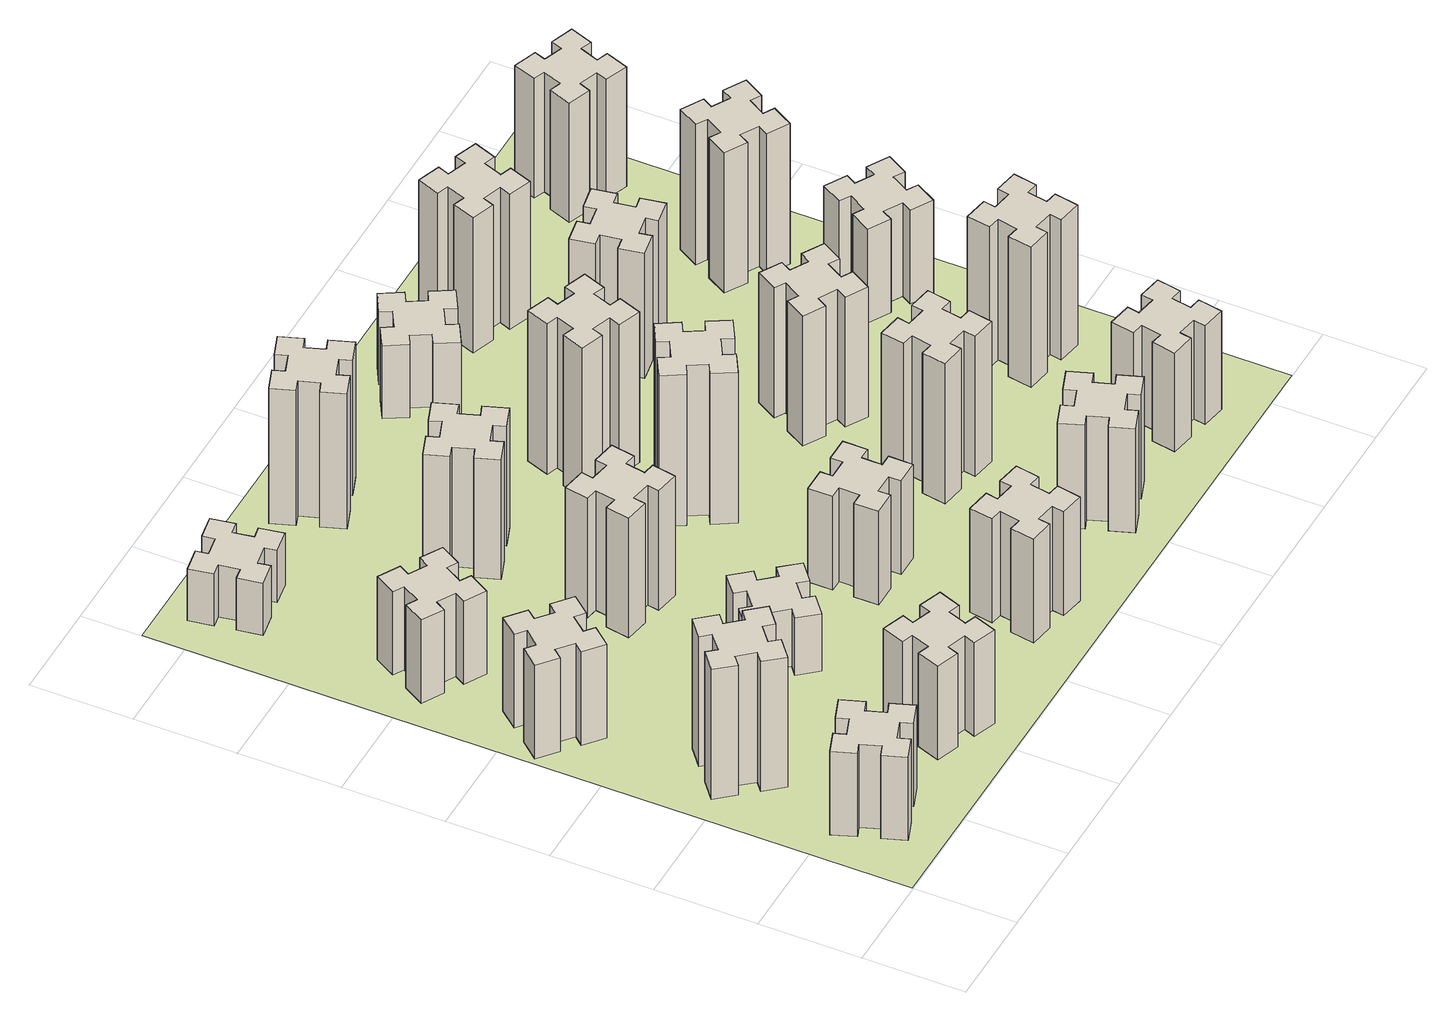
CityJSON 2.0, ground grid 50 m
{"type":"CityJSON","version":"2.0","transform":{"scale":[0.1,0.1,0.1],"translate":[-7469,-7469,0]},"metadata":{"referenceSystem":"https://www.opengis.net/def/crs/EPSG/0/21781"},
"CityObjects":{
"building1":{"type":"Building","attributes":{"class":"1000","function":"1000","usage":"1000","yearOfConstruction":2016,"roofType":"1000","measuredHeight":48,"storeysAboveGround":30,"storeysBelowGround":0},"geometry":[{"type":"Solid","lod":"1","boundaries":[[[[0,1,2,3,4,5,6,7,8,9,10,11,12,13,14,15,16,17,18,19]],[[17,16,20,21]],[[16,15,22,20]],[[15,14,23,22]],[[14,13,24,23]],[[13,12,25,24]],[[12,11,26,25]],[[11,10,27,26]],[[10,9,28,27]],[[9,8,29,28]],[[8,7,30,29]],[[7,6,31,30]],[[6,5,32,31]],[[5,4,33,32]],[[4,3,34,33]],[[3,2,35,34]],[[2,1,36,35]],[[1,0,37,36]],[[0,19,38,37]],[[19,18,39,38]],[[18,17,21,39]],[[24,25,26,27,28,29,30,31,32,33,34,35,36,37,38,39,21,20,22,23]]]]}]},
"building2":{"type":"Building","attributes":{"class":"1000","function":"1000","usage":"1000","yearOfConstruction":2016,"roofType":"1000","measuredHeight":75,"storeysAboveGround":30,"storeysBelowGround":0},"geometry":[{"type":"Solid","lod":"1","boundaries":[[[[40,41,42,43,44,45,46,47,48,49,50,51,52,53,54,55,56,57,58,59]],[[57,56,60,61]],[[56,55,62,60]],[[55,54,63,62]],[[54,53,64,63]],[[53,52,65,64]],[[52,51,66,65]],[[51,50,67,66]],[[50,49,68,67]],[[49,48,69,68]],[[48,47,70,69]],[[47,46,71,70]],[[46,45,72,71]],[[45,44,73,72]],[[44,43,74,73]],[[43,42,75,74]],[[42,41,76,75]],[[41,40,77,76]],[[40,59,78,77]],[[59,58,79,78]],[[58,57,61,79]],[[64,65,66,67,68,69,70,71,72,73,74,75,76,77,78,79,61,60,62,63]]]]}]},
"building3":{"type":"Building","attributes":{"class":"1000","function":"1000","usage":"1000","yearOfConstruction":2016,"roofType":"1000","measuredHeight":54,"storeysAboveGround":30,"storeysBelowGround":0},"geometry":[{"type":"Solid","lod":"1","boundaries":[[[[80,81,82,83,84,85,86,87,88,89,90,91,92,93,94,95,96,97,98,99]],[[97,96,100,101]],[[96,95,102,100]],[[95,94,103,102]],[[94,93,104,103]],[[93,92,105,104]],[[92,91,106,105]],[[91,90,107,106]],[[90,89,108,107]],[[89,88,109,108]],[[88,87,110,109]],[[87,86,111,110]],[[86,85,112,111]],[[85,84,113,112]],[[84,83,114,113]],[[83,82,115,114]],[[82,81,116,115]],[[81,80,117,116]],[[80,99,118,117]],[[99,98,119,118]],[[98,97,101,119]],[[104,105,106,107,108,109,110,111,112,113,114,115,116,117,118,119,101,100,102,103]]]]}]},
"building4":{"type":"Building","attributes":{"class":"1000","function":"1000","usage":"1000","yearOfConstruction":2016,"roofType":"1000","measuredHeight":48,"storeysAboveGround":30,"storeysBelowGround":0},"geometry":[{"type":"Solid","lod":"1","boundaries":[[[[120,121,122,123,124,125,126,127,128,129,130,131,132,133,134,135,136,137,138,139]],[[137,136,140,141]],[[136,135,142,140]],[[135,134,143,142]],[[134,133,144,143]],[[133,132,145,144]],[[132,131,146,145]],[[131,130,147,146]],[[130,129,148,147]],[[129,128,149,148]],[[128,127,150,149]],[[127,126,151,150]],[[126,125,152,151]],[[125,124,153,152]],[[124,123,154,153]],[[123,122,155,154]],[[122,121,156,155]],[[121,120,157,156]],[[120,139,158,157]],[[139,138,159,158]],[[138,137,141,159]],[[144,145,146,147,148,149,150,151,152,153,154,155,156,157,158,159,141,140,142,143]]]]}]},
"building5":{"type":"Building","attributes":{"class":"1000","function":"1000","usage":"1000","yearOfConstruction":2016,"roofType":"1000","measuredHeight":54,"storeysAboveGround":30,"storeysBelowGround":0},"geometry":[{"type":"Solid","lod":"1","boundaries":[[[[160,161,162,163,164,165,166,167,168,169,170,171,172,173,174,175,176,177,178,179]],[[177,176,180,181]],[[176,175,182,180]],[[175,174,183,182]],[[174,173,184,183]],[[173,172,185,184]],[[172,171,186,185]],[[171,170,187,186]],[[170,169,188,187]],[[169,168,189,188]],[[168,167,190,189]],[[167,166,191,190]],[[166,165,192,191]],[[165,164,193,192]],[[164,163,194,193]],[[163,162,195,194]],[[162,161,196,195]],[[161,160,197,196]],[[160,179,198,197]],[[179,178,199,198]],[[178,177,181,199]],[[184,185,186,187,188,189,190,191,192,193,194,195,196,197,198,199,181,180,182,183]]]]}]},
"building6":{"type":"Building","attributes":{"class":"1000","function":"1000","usage":"1000","yearOfConstruction":2016,"roofType":"1000","measuredHeight":30,"storeysAboveGround":30,"storeysBelowGround":0},"geometry":[{"type":"Solid","lod":"1","boundaries":[[[[200,201,202,203,204,205,206,207,208,209,210,211,212,213,214,215,216,217,218,219]],[[217,216,220,221]],[[216,215,222,220]],[[215,214,223,222]],[[214,213,224,223]],[[213,212,225,224]],[[212,211,226,225]],[[211,210,227,226]],[[210,209,228,227]],[[209,208,229,228]],[[208,207,230,229]],[[207,206,231,230]],[[206,205,232,231]],[[205,204,233,232]],[[204,203,234,233]],[[203,202,235,234]],[[202,201,236,235]],[[201,200,237,236]],[[200,219,238,237]],[[219,218,239,238]],[[218,217,221,239]],[[224,225,226,227,228,229,230,231,232,233,234,235,236,237,238,239,221,220,222,223]]]]}]},
"building7":{"type":"Building","attributes":{"class":"1000","function":"1000","usage":"1000","yearOfConstruction":2016,"roofType":"1000","measuredHeight":33,"storeysAboveGround":30,"storeysBelowGround":0},"geometry":[{"type":"Solid","lod":"1","boundaries":[[[[240,241,242,243,244,245,246,247,248,249,250,251,252,253,254,255,256,257,258,259]],[[257,256,260,261]],[[256,255,262,260]],[[255,254,263,262]],[[254,253,264,263]],[[253,252,265,264]],[[252,251,266,265]],[[251,250,267,266]],[[250,249,268,267]],[[249,248,269,268]],[[248,247,270,269]],[[247,246,271,270]],[[246,245,272,271]],[[245,244,273,272]],[[244,243,274,273]],[[243,242,275,274]],[[242,241,276,275]],[[241,240,277,276]],[[240,259,278,277]],[[259,258,279,278]],[[258,257,261,279]],[[264,265,266,267,268,269,270,271,272,273,274,275,276,277,278,279,261,260,262,263]]]]}]},
"building8":{"type":"Building","attributes":{"class":"1000","function":"1000","usage":"1000","yearOfConstruction":2016,"roofType":"1000","measuredHeight":69,"storeysAboveGround":30,"storeysBelowGround":0},"geometry":[{"type":"Solid","lod":"1","boundaries":[[[[280,281,282,283,284,285,286,287,288,289,290,291,292,293,294,295,296,297,298,299]],[[297,296,300,301]],[[296,295,302,300]],[[295,294,303,302]],[[294,293,304,303]],[[293,292,305,304]],[[292,291,306,305]],[[291,290,307,306]],[[290,289,308,307]],[[289,288,309,308]],[[288,287,310,309]],[[287,286,311,310]],[[286,285,312,311]],[[285,284,313,312]],[[284,283,314,313]],[[283,282,315,314]],[[282,281,316,315]],[[281,280,317,316]],[[280,299,318,317]],[[299,298,319,318]],[[298,297,301,319]],[[304,305,306,307,308,309,310,311,312,313,314,315,316,317,318,319,301,300,302,303]]]]}]},
"building9":{"type":"Building","attributes":{"class":"1000","function":"1000","usage":"1000","yearOfConstruction":2016,"roofType":"1000","measuredHeight":69,"storeysAboveGround":30,"storeysBelowGround":0},"geometry":[{"type":"Solid","lod":"1","boundaries":[[[[320,321,322,323,324,325,326,327,328,329,330,331,332,333,334,335,336,337,338,339]],[[337,336,340,341]],[[336,335,342,340]],[[335,334,343,342]],[[334,333,344,343]],[[333,332,345,344]],[[332,331,346,345]],[[331,330,347,346]],[[330,329,348,347]],[[329,328,349,348]],[[328,327,350,349]],[[327,326,351,350]],[[326,325,352,351]],[[325,324,353,352]],[[324,323,354,353]],[[323,322,355,354]],[[322,321,356,355]],[[321,320,357,356]],[[320,339,358,357]],[[339,338,359,358]],[[338,337,341,359]],[[344,345,346,347,348,349,350,351,352,353,354,355,356,357,358,359,341,340,342,343]]]]}]},
"building10":{"type":"Building","attributes":{"class":"1000","function":"1000","usage":"1000","yearOfConstruction":2016,"roofType":"1000","measuredHeight":60,"storeysAboveGround":30,"storeysBelowGround":0},"geometry":[{"type":"Solid","lod":"1","boundaries":[[[[360,361,362,363,364,365,366,367,368,369,370,371,372,373,374,375,376,377,378,379]],[[377,376,380,381]],[[376,375,382,380]],[[375,374,383,382]],[[374,373,384,383]],[[373,372,385,384]],[[372,371,386,385]],[[371,370,387,386]],[[370,369,388,387]],[[369,368,389,388]],[[368,367,390,389]],[[367,366,391,390]],[[366,365,392,391]],[[365,364,393,392]],[[364,363,394,393]],[[363,362,395,394]],[[362,361,396,395]],[[361,360,397,396]],[[360,379,398,397]],[[379,378,399,398]],[[378,377,381,399]],[[384,385,386,387,388,389,390,391,392,393,394,395,396,397,398,399,381,380,382,383]]]]}]},
"building11":{"type":"Building","attributes":{"class":"1000","function":"1000","usage":"1000","yearOfConstruction":2016,"roofType":"1000","measuredHeight":54,"storeysAboveGround":30,"storeysBelowGround":0},"geometry":[{"type":"Solid","lod":"1","boundaries":[[[[400,401,402,403,404,405,406,407,408,409,410,411,412,413,414,415,416,417,418,419]],[[417,416,420,421]],[[416,415,422,420]],[[415,414,423,422]],[[414,413,424,423]],[[413,412,425,424]],[[412,411,426,425]],[[411,410,427,426]],[[410,409,428,427]],[[409,408,429,428]],[[408,407,430,429]],[[407,406,431,430]],[[406,405,432,431]],[[405,404,433,432]],[[404,403,434,433]],[[403,402,435,434]],[[402,401,436,435]],[[401,400,437,436]],[[400,419,438,437]],[[419,418,439,438]],[[418,417,421,439]],[[424,425,426,427,428,429,430,431,432,433,434,435,436,437,438,439,421,420,422,423]]]]}]},
"building12":{"type":"Building","attributes":{"class":"1000","function":"1000","usage":"1000","yearOfConstruction":2016,"roofType":"1000","measuredHeight":78,"storeysAboveGround":30,"storeysBelowGround":0},"geometry":[{"type":"Solid","lod":"1","boundaries":[[[[440,441,442,443,444,445,446,447,448,449,450,451,452,453,454,455,456,457,458,459]],[[457,456,460,461]],[[456,455,462,460]],[[455,454,463,462]],[[454,453,464,463]],[[453,452,465,464]],[[452,451,466,465]],[[451,450,467,466]],[[450,449,468,467]],[[449,448,469,468]],[[448,447,470,469]],[[447,446,471,470]],[[446,445,472,471]],[[445,444,473,472]],[[444,443,474,473]],[[443,442,475,474]],[[442,441,476,475]],[[441,440,477,476]],[[440,459,478,477]],[[459,458,479,478]],[[458,457,461,479]],[[464,465,466,467,468,469,470,471,472,473,474,475,476,477,478,479,461,460,462,463]]]]}]},
"building13":{"type":"Building","attributes":{"class":"1000","function":"1000","usage":"1000","yearOfConstruction":2016,"roofType":"1000","measuredHeight":87,"storeysAboveGround":30,"storeysBelowGround":0},"geometry":[{"type":"Solid","lod":"1","boundaries":[[[[480,481,482,483,484,485,486,487,488,489,490,491,492,493,494,495,496,497,498,499]],[[497,496,500,501]],[[496,495,502,500]],[[495,494,503,502]],[[494,493,504,503]],[[493,492,505,504]],[[492,491,506,505]],[[491,490,507,506]],[[490,489,508,507]],[[489,488,509,508]],[[488,487,510,509]],[[487,486,511,510]],[[486,485,512,511]],[[485,484,513,512]],[[484,483,514,513]],[[483,482,515,514]],[[482,481,516,515]],[[481,480,517,516]],[[480,499,518,517]],[[499,498,519,518]],[[498,497,501,519]],[[504,505,506,507,508,509,510,511,512,513,514,515,516,517,518,519,501,500,502,503]]]]}]},
"building14":{"type":"Building","attributes":{"class":"1000","function":"1000","usage":"1000","yearOfConstruction":2016,"roofType":"1000","measuredHeight":87,"storeysAboveGround":30,"storeysBelowGround":0},"geometry":[{"type":"Solid","lod":"1","boundaries":[[[[520,521,522,523,524,525,526,527,528,529,530,531,532,533,534,535,536,537,538,539]],[[537,536,540,541]],[[536,535,542,540]],[[535,534,543,542]],[[534,533,544,543]],[[533,532,545,544]],[[532,531,546,545]],[[531,530,547,546]],[[530,529,548,547]],[[529,528,549,548]],[[528,527,550,549]],[[527,526,551,550]],[[526,525,552,551]],[[525,524,553,552]],[[524,523,554,553]],[[523,522,555,554]],[[522,521,556,555]],[[521,520,557,556]],[[520,539,558,557]],[[539,538,559,558]],[[538,537,541,559]],[[544,545,546,547,548,549,550,551,552,553,554,555,556,557,558,559,541,540,542,543]]]]}]},
"building15":{"type":"Building","attributes":{"class":"1000","function":"1000","usage":"1000","yearOfConstruction":2016,"roofType":"1000","measuredHeight":60,"storeysAboveGround":30,"storeysBelowGround":0},"geometry":[{"type":"Solid","lod":"1","boundaries":[[[[560,561,562,563,564,565,566,567,568,569,570,571,572,573,574,575,576,577,578,579]],[[577,576,580,581]],[[576,575,582,580]],[[575,574,583,582]],[[574,573,584,583]],[[573,572,585,584]],[[572,571,586,585]],[[571,570,587,586]],[[570,569,588,587]],[[569,568,589,588]],[[568,567,590,589]],[[567,566,591,590]],[[566,565,592,591]],[[565,564,593,592]],[[564,563,594,593]],[[563,562,595,594]],[[562,561,596,595]],[[561,560,597,596]],[[560,579,598,597]],[[579,578,599,598]],[[578,577,581,599]],[[584,585,586,587,588,589,590,591,592,593,594,595,596,597,598,599,581,580,582,583]]]]}]},
"building16":{"type":"Building","attributes":{"class":"1000","function":"1000","usage":"1000","yearOfConstruction":2016,"roofType":"1000","measuredHeight":81,"storeysAboveGround":30,"storeysBelowGround":0},"geometry":[{"type":"Solid","lod":"1","boundaries":[[[[600,601,602,603,604,605,606,607,608,609,610,611,612,613,614,615,616,617,618,619]],[[617,616,620,621]],[[616,615,622,620]],[[615,614,623,622]],[[614,613,624,623]],[[613,612,625,624]],[[612,611,626,625]],[[611,610,627,626]],[[610,609,628,627]],[[609,608,629,628]],[[608,607,630,629]],[[607,606,631,630]],[[606,605,632,631]],[[605,604,633,632]],[[604,603,634,633]],[[603,602,635,634]],[[602,601,636,635]],[[601,600,637,636]],[[600,619,638,637]],[[619,618,639,638]],[[618,617,621,639]],[[624,625,626,627,628,629,630,631,632,633,634,635,636,637,638,639,621,620,622,623]]]]}]},
"building17":{"type":"Building","attributes":{"class":"1000","function":"1000","usage":"1000","yearOfConstruction":2016,"roofType":"1000","measuredHeight":42,"storeysAboveGround":30,"storeysBelowGround":0},"geometry":[{"type":"Solid","lod":"1","boundaries":[[[[640,641,642,643,644,645,646,647,648,649,650,651,652,653,654,655,656,657,658,659]],[[657,656,660,661]],[[656,655,662,660]],[[655,654,663,662]],[[654,653,664,663]],[[653,652,665,664]],[[652,651,666,665]],[[651,650,667,666]],[[650,649,668,667]],[[649,648,669,668]],[[648,647,670,669]],[[647,646,671,670]],[[646,645,672,671]],[[645,644,673,672]],[[644,643,674,673]],[[643,642,675,674]],[[642,641,676,675]],[[641,640,677,676]],[[640,659,678,677]],[[659,658,679,678]],[[658,657,661,679]],[[664,665,666,667,668,669,670,671,672,673,674,675,676,677,678,679,661,660,662,663]]]]}]},
"building18":{"type":"Building","attributes":{"class":"1000","function":"1000","usage":"1000","yearOfConstruction":2016,"roofType":"1000","measuredHeight":75,"storeysAboveGround":30,"storeysBelowGround":0},"geometry":[{"type":"Solid","lod":"1","boundaries":[[[[680,681,682,683,684,685,686,687,688,689,690,691,692,693,694,695,696,697,698,699]],[[697,696,700,701]],[[696,695,702,700]],[[695,694,703,702]],[[694,693,704,703]],[[693,692,705,704]],[[692,691,706,705]],[[691,690,707,706]],[[690,689,708,707]],[[689,688,709,708]],[[688,687,710,709]],[[687,686,711,710]],[[686,685,712,711]],[[685,684,713,712]],[[684,683,714,713]],[[683,682,715,714]],[[682,681,716,715]],[[681,680,717,716]],[[680,699,718,717]],[[699,698,719,718]],[[698,697,701,719]],[[704,705,706,707,708,709,710,711,712,713,714,715,716,717,718,719,701,700,702,703]]]]}]},
"building19":{"type":"Building","attributes":{"class":"1000","function":"1000","usage":"1000","yearOfConstruction":2016,"roofType":"1000","measuredHeight":57,"storeysAboveGround":30,"storeysBelowGround":0},"geometry":[{"type":"Solid","lod":"1","boundaries":[[[[720,721,722,723,724,725,726,727,728,729,730,731,732,733,734,735,736,737,738,739]],[[737,736,740,741]],[[736,735,742,740]],[[735,734,743,742]],[[734,733,744,743]],[[733,732,745,744]],[[732,731,746,745]],[[731,730,747,746]],[[730,729,748,747]],[[729,728,749,748]],[[728,727,750,749]],[[727,726,751,750]],[[726,725,752,751]],[[725,724,753,752]],[[724,723,754,753]],[[723,722,755,754]],[[722,721,756,755]],[[721,720,757,756]],[[720,739,758,757]],[[739,738,759,758]],[[738,737,741,759]],[[744,745,746,747,748,749,750,751,752,753,754,755,756,757,758,759,741,740,742,743]]]]}]},
"building20":{"type":"Building","attributes":{"class":"1000","function":"1000","usage":"1000","yearOfConstruction":2016,"roofType":"1000","measuredHeight":72,"storeysAboveGround":30,"storeysBelowGround":0},"geometry":[{"type":"Solid","lod":"1","boundaries":[[[[760,761,762,763,764,765,766,767,768,769,770,771,772,773,774,775,776,777,778,779]],[[777,776,780,781]],[[776,775,782,780]],[[775,774,783,782]],[[774,773,784,783]],[[773,772,785,784]],[[772,771,786,785]],[[771,770,787,786]],[[770,769,788,787]],[[769,768,789,788]],[[768,767,790,789]],[[767,766,791,790]],[[766,765,792,791]],[[765,764,793,792]],[[764,763,794,793]],[[763,762,795,794]],[[762,761,796,795]],[[761,760,797,796]],[[760,779,798,797]],[[779,778,799,798]],[[778,777,781,799]],[[784,785,786,787,788,789,790,791,792,793,794,795,796,797,798,799,781,780,782,783]]]]}]},
"building21":{"type":"Building","attributes":{"class":"1000","function":"1000","usage":"1000","yearOfConstruction":2016,"roofType":"1000","measuredHeight":78,"storeysAboveGround":30,"storeysBelowGround":0},"geometry":[{"type":"Solid","lod":"1","boundaries":[[[[800,801,802,803,804,805,806,807,808,809,810,811,812,813,814,815,816,817,818,819]],[[817,816,820,821]],[[816,815,822,820]],[[815,814,823,822]],[[814,813,824,823]],[[813,812,825,824]],[[812,811,826,825]],[[811,810,827,826]],[[810,809,828,827]],[[809,808,829,828]],[[808,807,830,829]],[[807,806,831,830]],[[806,805,832,831]],[[805,804,833,832]],[[804,803,834,833]],[[803,802,835,834]],[[802,801,836,835]],[[801,800,837,836]],[[800,819,838,837]],[[819,818,839,838]],[[818,817,821,839]],[[824,825,826,827,828,829,830,831,832,833,834,835,836,837,838,839,821,820,822,823]]]]}]},
"building22":{"type":"Building","attributes":{"class":"1000","function":"1000","usage":"1000","yearOfConstruction":2016,"roofType":"1000","measuredHeight":81,"storeysAboveGround":30,"storeysBelowGround":0},"geometry":[{"type":"Solid","lod":"1","boundaries":[[[[840,841,842,843,844,845,846,847,848,849,850,851,852,853,854,855,856,857,858,859]],[[857,856,860,861]],[[856,855,862,860]],[[855,854,863,862]],[[854,853,864,863]],[[853,852,865,864]],[[852,851,866,865]],[[851,850,867,866]],[[850,849,868,867]],[[849,848,869,868]],[[848,847,870,869]],[[847,846,871,870]],[[846,845,872,871]],[[845,844,873,872]],[[844,843,874,873]],[[843,842,875,874]],[[842,841,876,875]],[[841,840,877,876]],[[840,859,878,877]],[[859,858,879,878]],[[858,857,861,879]],[[864,865,866,867,868,869,870,871,872,873,874,875,876,877,878,879,861,860,862,863]]]]}]},
"building23":{"type":"Building","attributes":{"class":"1000","function":"1000","usage":"1000","yearOfConstruction":2016,"roofType":"1000","measuredHeight":54,"storeysAboveGround":30,"storeysBelowGround":0},"geometry":[{"type":"Solid","lod":"1","boundaries":[[[[880,881,882,883,884,885,886,887,888,889,890,891,892,893,894,895,896,897,898,899]],[[897,896,900,901]],[[896,895,902,900]],[[895,894,903,902]],[[894,893,904,903]],[[893,892,905,904]],[[892,891,906,905]],[[891,890,907,906]],[[890,889,908,907]],[[889,888,909,908]],[[888,887,910,909]],[[887,886,911,910]],[[886,885,912,911]],[[885,884,913,912]],[[884,883,914,913]],[[883,882,915,914]],[[882,881,916,915]],[[881,880,917,916]],[[880,899,918,917]],[[899,898,919,918]],[[898,897,901,919]],[[904,905,906,907,908,909,910,911,912,913,914,915,916,917,918,919,901,900,902,903]]]]}]},
"building24":{"type":"Building","attributes":{"class":"1000","function":"1000","usage":"1000","yearOfConstruction":2016,"roofType":"1000","measuredHeight":81,"storeysAboveGround":30,"storeysBelowGround":0},"geometry":[{"type":"Solid","lod":"1","boundaries":[[[[920,921,922,923,924,925,926,927,928,929,930,931,932,933,934,935,936,937,938,939]],[[937,936,940,941]],[[936,935,942,940]],[[935,934,943,942]],[[934,933,944,943]],[[933,932,945,944]],[[932,931,946,945]],[[931,930,947,946]],[[930,929,948,947]],[[929,928,949,948]],[[928,927,950,949]],[[927,926,951,950]],[[926,925,952,951]],[[925,924,953,952]],[[924,923,954,953]],[[923,922,955,954]],[[922,921,956,955]],[[921,920,957,956]],[[920,939,958,957]],[[939,938,959,958]],[[938,937,941,959]],[[944,945,946,947,948,949,950,951,952,953,954,955,956,957,958,959,941,940,942,943]]]]}]},
"building25":{"type":"Building","attributes":{"class":"1000","function":"1000","usage":"1000","yearOfConstruction":2016,"roofType":"1000","measuredHeight":69,"storeysAboveGround":30,"storeysBelowGround":0},"geometry":[{"type":"Solid","lod":"1","boundaries":[[[[960,961,962,963,964,965,966,967,968,969,970,971,972,973,974,975,976,977,978,979]],[[977,976,980,981]],[[976,975,982,980]],[[975,974,983,982]],[[974,973,984,983]],[[973,972,985,984]],[[972,971,986,985]],[[971,970,987,986]],[[970,969,988,987]],[[969,968,989,988]],[[968,967,990,989]],[[967,966,991,990]],[[966,965,992,991]],[[965,964,993,992]],[[964,963,994,993]],[[963,962,995,994]],[[962,961,996,995]],[[961,960,997,996]],[[960,979,998,997]],[[979,978,999,998]],[[978,977,981,999]],[[984,985,986,987,988,989,990,991,992,993,994,995,996,997,998,999,981,980,982,983]]]]}]},
"landuse1":{"type":"LandUse","attributes":{"name":"plot1","function":"1010"},"geometry":[{"type":"MultiSurface","lod":"1","boundaries":[[[1000,1001,1002,1003]]]}]}
},
"vertices":[
[366,255,0],[460,289,0],[480,233,0],[593,274,0],[552,387,0],[496,366,0],[462,460,0],[518,480,0],[477,593,0],[364,552,0],[385,496,0],[291,462,0],[270,518,0],[157,477,0],[199,364,0],[255,385,0],[289,291,0],[233,270,0],[274,157,0],[387,199,0],[289,291,480],[233,270,480],[255,385,480],[199,364,480],[157,477,480],[270,518,480],[291,462,480],[385,496,480],[364,552,480],[477,593,480],[518,480,480],[462,460,480],[496,366,480],[552,387,480],[593,274,480],[480,233,480],[460,289,480],[366,255,480],[387,199,480],[274,157,480],
[408,899,0],[484,963,0],[523,917,0],[615,994,0],[538,1086,0],[492,1048,0],[427,1124,0],[473,1163,0],[396,1255,0],[304,1178,0],[343,1132,0],[266,1067,0],[228,1113,0],[136,1036,0],[213,944,0],[259,983,0],[323,906,0],[277,868,0],[354,776,0],[446,853,0],[323,906,750],[277,868,750],[259,983,750],[213,944,750],[136,1036,750],[228,1113,750],[266,1067,750],[343,1132,750],[304,1178,750],[396,1255,750],[473,1163,750],[427,1124,750],[492,1048,750],[538,1086,750],[615,994,750],[523,917,750],[484,963,750],[408,899,750],[446,853,750],[354,776,750],
[223,1964,0],[159,1888,0],[113,1926,0],[36,1834,0],[128,1757,0],[166,1803,0],[243,1739,0],[204,1693,0],[296,1616,0],[373,1708,0],[327,1746,0],[392,1823,0],[438,1784,0],[515,1876,0],[423,1953,0],[384,1907,0],[308,1972,0],[346,2018,0],[254,2095,0],[177,2003,0],[308,1972,540],[346,2018,540],[384,1907,540],[423,1953,540],[515,1876,540],[438,1784,540],[392,1823,540],[327,1746,540],[373,1708,540],[296,1616,540],[204,1693,540],[243,1739,540],[166,1803,540],[128,1757,540],[36,1834,540],[113,1926,540],[159,1888,540],[223,1964,540],[177,2003,540],[254,2095,540],
[305,2594,0],[255,2507,0],[203,2537,0],[143,2433,0],[247,2373,0],[277,2425,0],[364,2375,0],[334,2323,0],[438,2263,0],[498,2367,0],[446,2397,0],[496,2484,0],[548,2454,0],[608,2558,0],[504,2618,0],[474,2566,0],[387,2616,0],[417,2668,0],[313,2728,0],[253,2624,0],[387,2616,480],[417,2668,480],[474,2566,480],[504,2618,480],[608,2558,480],[548,2454,480],[496,2484,480],[446,2397,480],[498,2367,480],[438,2263,480],[334,2323,480],[364,2375,480],[277,2425,480],[247,2373,480],[143,2433,480],[203,2537,480],[255,2507,480],[305,2594,480],[253,2624,480],[313,2728,480],
[1100,462,0],[1006,496,0],[1027,552,0],[914,593,0],[873,480,0],[929,460,0],[895,366,0],[839,387,0],[797,274,0],[910,233,0],[931,289,0],[1025,255,0],[1004,199,0],[1117,157,0],[1158,270,0],[1102,291,0],[1136,385,0],[1192,364,0],[1233,477,0],[1120,518,0],[1136,385,540],[1192,364,540],[1102,291,540],[1158,270,540],[1117,157,540],[1004,199,540],[1025,255,540],[931,289,540],[910,233,540],[797,274,540],[839,387,540],[895,366,540],[929,460,540],[873,480,540],[914,593,540],[1027,552,540],[1006,496,540],[1100,462,540],[1120,518,540],[1233,477,540],
[345,3318,0],[444,3336,0],[454,3277,0],[572,3297,0],[551,3416,0],[492,3405,0],[475,3504,0],[534,3514,0],[513,3632,0],[395,3611,0],[405,3552,0],[307,3535,0],[297,3594,0],[178,3573,0],[199,3455,0],[258,3465,0],[276,3367,0],[217,3357,0],[237,3238,0],[356,3259,0],[276,3367,300],[217,3357,300],[258,3465,300],[199,3455,300],[178,3573,300],[297,3594,300],[307,3535,300],[405,3552,300],[395,3611,300],[513,3632,300],[534,3514,300],[475,3504,300],[492,3405,300],[551,3416,300],[572,3297,300],[454,3277,300],[444,3336,300],[345,3318,300],[356,3259,300],[237,3238,300],
[1083,1332,0],[1006,1267,0],[968,1313,0],[876,1236,0],[953,1144,0],[999,1183,0],[1063,1106,0],[1017,1068,0],[1094,976,0],[1186,1053,0],[1148,1099,0],[1224,1163,0],[1263,1117,0],[1355,1194,0],[1278,1286,0],[1232,1248,0],[1167,1324,0],[1213,1363,0],[1136,1455,0],[1044,1378,0],[1167,1324,330],[1213,1363,330],[1232,1248,330],[1278,1286,330],[1355,1194,330],[1263,1117,330],[1224,1163,330],[1148,1099,330],[1186,1053,330],[1094,976,330],[1017,1068,330],[1063,1106,330],[999,1183,330],[953,1144,330],[876,1236,330],[968,1313,330],[1006,1267,330],[1083,1332,330],[1044,1378,330],[1136,1455,330],
[1184,2055,0],[1085,2072,0],[1096,2131,0],[977,2152,0],[957,2034,0],[1016,2024,0],[998,1925,0],[939,1936,0],[918,1817,0],[1037,1797,0],[1047,1856,0],[1145,1838,0],[1135,1779,0],[1253,1758,0],[1274,1877,0],[1215,1887,0],[1232,1985,0],[1291,1975,0],[1312,2093,0],[1194,2114,0],[1232,1985,690],[1291,1975,690],[1215,1887,690],[1274,1877,690],[1253,1758,690],[1135,1779,690],[1145,1838,690],[1047,1856,690],[1037,1797,690],[918,1817,690],[939,1936,690],[998,1925,690],[1016,2024,690],[957,2034,690],[977,2152,690],[1096,2131,690],[1085,2072,690],[1184,2055,690],[1194,2114,690],[1312,2093,690],
[995,2705,0],[1029,2611,0],[973,2590,0],[1014,2477,0],[1127,2519,0],[1106,2575,0],[1200,2609,0],[1220,2553,0],[1333,2594,0],[1292,2707,0],[1236,2686,0],[1202,2780,0],[1258,2800,0],[1217,2913,0],[1104,2872,0],[1125,2816,0],[1031,2782,0],[1010,2838,0],[897,2797,0],[939,2684,0],[1031,2782,690],[1010,2838,690],[1125,2816,690],[1104,2872,690],[1217,2913,690],[1258,2800,690],[1202,2780,690],[1236,2686,690],[1292,2707,690],[1333,2594,690],[1220,2553,690],[1200,2609,690],[1106,2575,690],[1127,2519,690],[1014,2477,690],[973,2590,690],[1029,2611,690],[995,2705,690],[939,2684,690],[897,2797,690],
[1787,276,0],[1885,258,0],[1875,199,0],[1993,178,0],[2014,297,0],[1955,307,0],[1972,405,0],[2031,395,0],[2052,513,0],[1934,534,0],[1924,475,0],[1825,492,0],[1836,551,0],[1717,572,0],[1697,454,0],[1756,444,0],[1738,345,0],[1679,356,0],[1658,237,0],[1777,217,0],[1738,345,600],[1679,356,600],[1756,444,600],[1697,454,600],[1717,572,600],[1836,551,600],[1825,492,600],[1924,475,600],[1934,534,600],[2052,513,600],[2031,395,600],[1972,405,600],[1955,307,600],[2014,297,600],[1993,178,600],[1875,199,600],[1885,258,600],[1787,276,600],[1777,217,600],[1658,237,600],
[1645,1165,0],[1645,1065,0],[1585,1065,0],[1585,945,0],[1705,945,0],[1705,1005,0],[1805,1005,0],[1805,945,0],[1925,945,0],[1925,1065,0],[1865,1065,0],[1865,1165,0],[1925,1165,0],[1925,1285,0],[1805,1285,0],[1805,1225,0],[1705,1225,0],[1705,1285,0],[1585,1285,0],[1585,1165,0],[1705,1225,540],[1705,1285,540],[1805,1225,540],[1805,1285,540],[1925,1285,540],[1925,1165,540],[1865,1165,540],[1865,1065,540],[1925,1065,540],[1925,945,540],[1805,945,540],[1805,1005,540],[1705,1005,540],[1705,945,540],[1585,945,540],[1585,1065,540],[1645,1065,540],[1645,1165,540],[1585,1165,540],[1585,1285,540],
[995,3445,0],[1029,3351,0],[973,3330,0],[1014,3217,0],[1127,3259,0],[1106,3315,0],[1200,3349,0],[1220,3293,0],[1333,3334,0],[1292,3447,0],[1236,3426,0],[1202,3520,0],[1258,3540,0],[1217,3653,0],[1104,3612,0],[1125,3556,0],[1031,3522,0],[1010,3578,0],[897,3537,0],[939,3424,0],[1031,3522,780],[1010,3578,780],[1125,3556,780],[1104,3612,780],[1217,3653,780],[1258,3540,780],[1202,3520,780],[1236,3426,780],[1292,3447,780],[1333,3334,780],[1220,3293,780],[1200,3349,780],[1106,3315,780],[1127,3259,780],[1014,3217,780],[973,3330,780],[1029,3351,780],[995,3445,780],[939,3424,780],[897,3537,780],
[1976,1967,0],[1926,2054,0],[1978,2084,0],[1918,2188,0],[1814,2128,0],[1844,2076,0],[1757,2026,0],[1727,2078,0],[1623,2018,0],[1683,1914,0],[1735,1944,0],[1785,1857,0],[1733,1827,0],[1793,1723,0],[1897,1783,0],[1867,1835,0],[1954,1885,0],[1984,1833,0],[2088,1893,0],[2028,1997,0],[1954,1885,870],[1984,1833,870],[1867,1835,870],[1897,1783,870],[1793,1723,870],[1733,1827,870],[1785,1857,870],[1735,1944,870],[1683,1914,870],[1623,2018,870],[1727,2078,870],[1757,2026,870],[1844,2076,870],[1814,2128,870],[1918,2188,870],[1978,2084,870],[1926,2054,870],[1976,1967,870],[2028,1997,870],[2088,1893,870],
[1942,2411,0],[1976,2505,0],[2032,2484,0],[2073,2597,0],[1960,2638,0],[1940,2582,0],[1846,2616,0],[1867,2672,0],[1754,2713,0],[1713,2600,0],[1769,2580,0],[1735,2486,0],[1679,2507,0],[1637,2394,0],[1750,2353,0],[1771,2409,0],[1865,2375,0],[1844,2319,0],[1957,2277,0],[1998,2390,0],[1865,2375,870],[1844,2319,870],[1771,2409,870],[1750,2353,870],[1637,2394,870],[1679,2507,870],[1735,2486,870],[1769,2580,870],[1713,2600,870],[1754,2713,870],[1867,2672,870],[1846,2616,870],[1940,2582,870],[1960,2638,870],[2073,2597,870],[2032,2484,870],[1976,2505,870],[1942,2411,870],[1998,2390,870],[1957,2277,870],
[2475,385,0],[2509,291,0],[2453,270,0],[2494,157,0],[2607,199,0],[2586,255,0],[2680,289,0],[2700,233,0],[2813,274,0],[2772,387,0],[2716,366,0],[2682,460,0],[2738,480,0],[2697,593,0],[2584,552,0],[2605,496,0],[2511,462,0],[2490,518,0],[2377,477,0],[2419,364,0],[2511,462,600],[2490,518,600],[2605,496,600],[2584,552,600],[2697,593,600],[2738,480,600],[2682,460,600],[2716,366,600],[2772,387,600],[2813,274,600],[2700,233,600],[2680,289,600],[2586,255,600],[2607,199,600],[2494,157,600],[2453,270,600],[2509,291,600],[2475,385,600],[2419,364,600],[2377,477,600],
[2427,1016,0],[2525,998,0],[2515,939,0],[2633,918,0],[2654,1037,0],[2595,1047,0],[2612,1145,0],[2671,1135,0],[2692,1253,0],[2574,1274,0],[2564,1215,0],[2465,1232,0],[2476,1291,0],[2357,1312,0],[2337,1194,0],[2396,1184,0],[2378,1085,0],[2319,1096,0],[2298,977,0],[2417,957,0],[2378,1085,810],[2319,1096,810],[2396,1184,810],[2337,1194,810],[2357,1312,810],[2476,1291,810],[2465,1232,810],[2564,1215,810],[2574,1274,810],[2692,1253,810],[2671,1135,810],[2612,1145,810],[2595,1047,810],[2654,1037,810],[2633,918,810],[2515,939,810],[2525,998,810],[2427,1016,810],[2417,957,810],[2298,977,810],
[1944,3456,0],[1857,3406,0],[1827,3458,0],[1723,3398,0],[1783,3294,0],[1835,3324,0],[1885,3237,0],[1833,3207,0],[1893,3103,0],[1997,3163,0],[1967,3215,0],[2054,3265,0],[2084,3213,0],[2188,3273,0],[2128,3377,0],[2076,3347,0],[2026,3434,0],[2078,3464,0],[2018,3568,0],[1914,3508,0],[2026,3434,420],[2078,3464,420],[2076,3347,420],[2128,3377,420],[2188,3273,420],[2084,3213,420],[2054,3265,420],[1967,3215,420],[1997,3163,420],[1893,3103,420],[1833,3207,420],[1885,3237,420],[1835,3324,420],[1783,3294,420],[1723,3398,420],[1827,3458,420],[1857,3406,420],[1944,3456,420],[1914,3508,420],[2018,3568,420],
[2694,1826,0],[2607,1876,0],[2637,1928,0],[2533,1988,0],[2473,1884,0],[2525,1854,0],[2475,1767,0],[2423,1797,0],[2363,1693,0],[2467,1633,0],[2497,1685,0],[2584,1635,0],[2554,1583,0],[2658,1523,0],[2718,1627,0],[2666,1657,0],[2716,1744,0],[2768,1714,0],[2828,1818,0],[2724,1878,0],[2716,1744,750],[2768,1714,750],[2666,1657,750],[2718,1627,750],[2658,1523,750],[2554,1583,750],[2584,1635,750],[2497,1685,750],[2467,1633,750],[2363,1693,750],[2423,1797,750],[2475,1767,750],[2525,1854,750],[2473,1884,750],[2533,1988,750],[2637,1928,750],[2607,1876,750],[2694,1826,750],[2724,1878,750],[2828,1818,750],
[3304,475,0],[3205,492,0],[3216,551,0],[3097,572,0],[3077,454,0],[3136,444,0],[3118,345,0],[3059,356,0],[3038,237,0],[3157,217,0],[3167,276,0],[3265,258,0],[3255,199,0],[3373,178,0],[3394,297,0],[3335,307,0],[3352,405,0],[3411,395,0],[3432,513,0],[3314,534,0],[3352,405,570],[3411,395,570],[3335,307,570],[3394,297,570],[3373,178,570],[3255,199,570],[3265,258,570],[3167,276,570],[3157,217,570],[3038,237,570],[3059,356,570],[3118,345,570],[3136,444,570],[3077,454,570],[3097,572,570],[3216,551,570],[3205,492,570],[3304,475,570],[3314,534,570],[3432,513,570],
[2565,2578,0],[2664,2596,0],[2674,2537,0],[2792,2557,0],[2771,2676,0],[2712,2665,0],[2695,2764,0],[2754,2774,0],[2733,2892,0],[2615,2871,0],[2625,2812,0],[2527,2795,0],[2517,2854,0],[2398,2833,0],[2419,2715,0],[2478,2725,0],[2496,2627,0],[2437,2617,0],[2457,2498,0],[2576,2519,0],[2496,2627,720],[2437,2617,720],[2478,2725,720],[2419,2715,720],[2398,2833,720],[2517,2854,720],[2527,2795,720],[2625,2812,720],[2615,2871,720],[2733,2892,720],[2754,2774,720],[2695,2764,720],[2712,2665,720],[2771,2676,720],[2792,2557,720],[2674,2537,720],[2664,2596,720],[2565,2578,720],[2576,2519,720],[2457,2498,720],
[2411,3249,0],[2505,3215,0],[2484,3159,0],[2597,3117,0],[2638,3230,0],[2582,3251,0],[2616,3345,0],[2672,3324,0],[2713,3437,0],[2600,3478,0],[2580,3422,0],[2486,3456,0],[2507,3512,0],[2394,3553,0],[2353,3440,0],[2409,3420,0],[2375,3326,0],[2319,3347,0],[2277,3234,0],[2390,3193,0],[2375,3326,780],[2319,3347,780],[2409,3420,780],[2353,3440,780],[2394,3553,780],[2507,3512,780],[2486,3456,780],[2580,3422,780],[2600,3478,780],[2713,3437,780],[2672,3324,780],[2616,3345,780],[2582,3251,780],[2638,3230,780],[2597,3117,780],[2484,3159,780],[2505,3215,780],[2411,3249,780],[2390,3193,780],[2277,3234,780],
[3435,1047,0],[3452,1145,0],[3511,1135,0],[3532,1253,0],[3414,1274,0],[3404,1215,0],[3305,1232,0],[3316,1291,0],[3197,1312,0],[3177,1194,0],[3236,1184,0],[3218,1085,0],[3159,1096,0],[3138,977,0],[3257,957,0],[3267,1016,0],[3365,998,0],[3355,939,0],[3473,918,0],[3494,1037,0],[3365,998,810],[3355,939,810],[3267,1016,810],[3257,957,810],[3138,977,810],[3159,1096,810],[3218,1085,810],[3236,1184,810],[3177,1194,810],[3197,1312,810],[3316,1291,810],[3305,1232,810],[3404,1215,810],[3414,1274,810],[3532,1253,810],[3511,1135,810],[3452,1145,810],[3435,1047,810],[3494,1037,810],[3473,918,810],
[3337,1785,0],[3424,1735,0],[3394,1683,0],[3498,1623,0],[3558,1727,0],[3506,1757,0],[3556,1844,0],[3608,1814,0],[3668,1918,0],[3564,1978,0],[3534,1926,0],[3447,1976,0],[3477,2028,0],[3373,2088,0],[3313,1984,0],[3365,1954,0],[3315,1867,0],[3263,1897,0],[3203,1793,0],[3307,1733,0],[3315,1867,540],[3263,1897,540],[3365,1954,540],[3313,1984,540],[3373,2088,540],[3477,2028,540],[3447,1976,540],[3534,1926,540],[3564,1978,540],[3668,1918,540],[3608,1814,540],[3556,1844,540],[3506,1757,540],[3558,1727,540],[3498,1623,540],[3394,1683,540],[3424,1735,540],[3337,1785,540],[3307,1733,540],[3203,1793,540],
[3237,2425,0],[3324,2375,0],[3294,2323,0],[3398,2263,0],[3458,2367,0],[3406,2397,0],[3456,2484,0],[3508,2454,0],[3568,2558,0],[3464,2618,0],[3434,2566,0],[3347,2616,0],[3377,2668,0],[3273,2728,0],[3213,2624,0],[3265,2594,0],[3215,2507,0],[3163,2537,0],[3103,2433,0],[3207,2373,0],[3215,2507,810],[3163,2537,810],[3265,2594,810],[3213,2624,810],[3273,2728,810],[3377,2668,810],[3347,2616,810],[3434,2566,810],[3464,2618,810],[3568,2558,810],[3508,2454,810],[3456,2484,810],[3406,2397,810],[3458,2367,810],[3398,2263,810],[3294,2323,810],[3324,2375,810],[3237,2425,810],[3207,2373,810],[3103,2433,810],
[3522,3251,0],[3556,3345,0],[3612,3324,0],[3653,3437,0],[3540,3478,0],[3520,3422,0],[3426,3456,0],[3447,3512,0],[3334,3553,0],[3293,3440,0],[3349,3420,0],[3315,3326,0],[3259,3347,0],[3217,3234,0],[3330,3193,0],[3351,3249,0],[3445,3215,0],[3424,3159,0],[3537,3117,0],[3578,3230,0],[3445,3215,690],[3424,3159,690],[3351,3249,690],[3330,3193,690],[3217,3234,690],[3259,3347,690],[3315,3326,690],[3349,3420,690],[3293,3440,690],[3334,3553,690],[3447,3512,690],[3426,3456,690],[3520,3422,690],[3540,3478,690],[3653,3437,690],[3612,3324,690],[3556,3345,690],[3522,3251,690],[3578,3230,690],[3537,3117,690],
[5,3705,0],[3705,3705,0],[3705,5,0],[5,5,0]
]}
